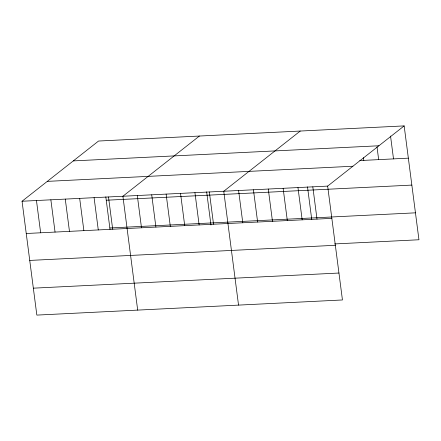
<?xml version="1.0" encoding="UTF-8"?>
<svg xmlns="http://www.w3.org/2000/svg" width="441" height="441" viewBox="0 0 441 441"><rect width="100%" height="100%" fill="white"/><g stroke="black" fill="none" stroke-linecap="round" stroke-linejoin="round"><path stroke-width="0.66" d="M404.16 125.9L327.657 186.102L342.448 299.963L36.84 315.1L22.05 201.239L98.552 141.037L404.16 125.9L418.95 239.761L334.609 243.939M199.404 136.043L122.901 196.245L137.686 310.106M300.255 131.049L223.752 191.251L238.537 305.111M73.311 160.904L378.913 145.767M359.773 160.568L408.349 158.159M47.297 181.372L352.905 166.235M22.05 201.239L327.657 186.102M106.242 200.225L411.85 185.088M109.848 227.969L415.455 212.832M26.24 233.504L331.847 218.361M29.74 260.427L335.342 245.29M33.34 288.171L338.947 273.034M390.539 136.043L393.51 158.898M377.005 146.864L378.665 159.631M363.472 157.68L363.819 160.37M312.812 186.835L317.002 219.1M307.504 186.868L311.721 219.326M297.967 187.574L302.162 219.833M283.128 188.307L287.317 220.572M268.282 189.04L272.472 221.305M253.437 189.779L257.627 222.038M238.592 190.512L242.787 222.777M209.343 191.962L213.532 224.226M206.658 191.868L210.958 224.993M194.939 192.673L199.128 224.938M180.529 193.39L184.718 225.654M166.119 194.101L170.314 226.365M151.715 194.817L155.905 227.076M137.305 195.528L141.495 227.793M108.492 196.956L112.681 229.221M105.807 196.862L110.018 229.32M94.087 197.673L98.277 229.932M79.678 198.384L83.867 230.649M65.274 199.1L69.463 231.36M50.864 199.812L55.053 232.076M36.46 200.528L40.649 232.787"/></g></svg>
